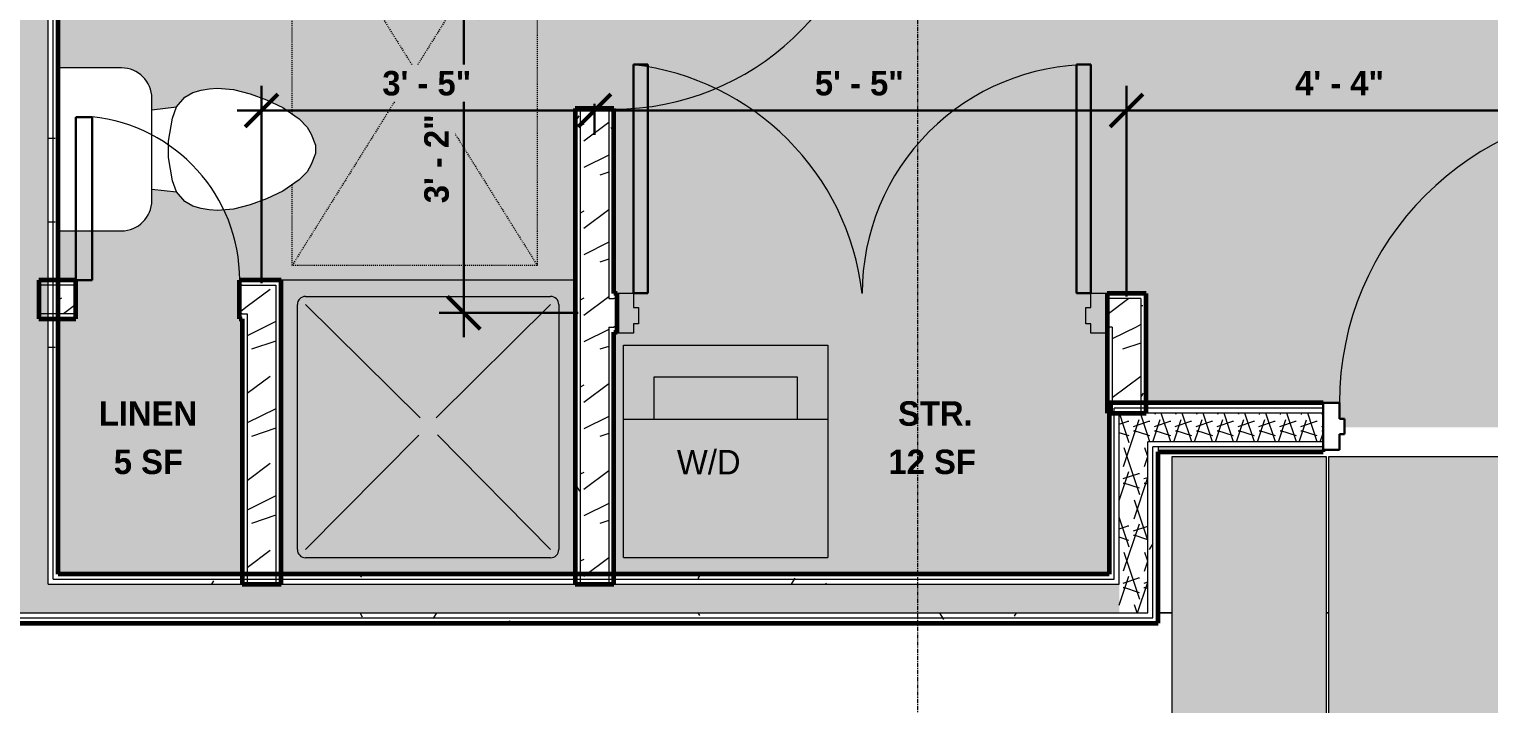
# Model space of a CAD drawing. Header units: inches. Extents: x -4105 to -1989, y 10980 to 12341.
# Drawn here: x -2936.1 to -2757.4, y 11706.7 to 11789.4 of the extents above; entities that cross this region are included whole.
import ezdxf

# ---------------------------------------------------------------- set-up
doc = ezdxf.new("R2010")
doc.units = ezdxf.units.IN
doc.header["$MEASUREMENT"] = 0
doc.linetypes.add('Dash', pattern=[0.25, 0.125, -0.125])
doc.linetypes.add('Grid Line 1_2_', pattern=[0.875, 0.5, -0.125, 0.125, -0.125])
for name, color, linetype, lineweight in [('0-1', 7, 'Continuous', 5), ('0-2', 7, 'Continuous', 9), ('A-ANNO-DIMS-1', 211, 'Continuous', 30), ('A-ANNO-DIMS-64', 211, 'Continuous', 9), ('A-AREA-IDEN', 2, 'Continuous', 9), ('A-AREA-PATT-4', 41, 'Continuous', 9), ('A-DOOR', 31, 'Continuous', 18), ('A-DOOR-1', 31, 'Continuous', 9), ('A-DOOR-2', 31, 'Continuous', 30), ('A-DOOR-FRAM', 31, 'Continuous', 30), ('A-FLOR', 192, 'Continuous', 18), ('A-FLOR-1', 250, 'Continuous', 18), ('A-FLOR-2', 192, 'Continuous', 5), ('A-GENM-HDLN', 13, 'Dash', 9), ('A-WALL', 113, 'Continuous', 18), ('A-WALL-2', 113, 'Continuous', 60), ('A-WALL-PATT-1', 111, 'Continuous', 9), ('G-ANNO-TEXT-1', 147, 'Continuous', 20), ('I-WALL', 2, 'Continuous', 18), ('I-WALL-2', 2, 'Continuous', 60), ('P-SANR-FIXT', 6, 'Continuous', 9), ('S-GRID-1', 1, 'Grid Line 1_2_', 9)]:
    doc.layers.add(name, color=color, linetype=linetype, lineweight=lineweight)
doc.styles.add('Century Gothic', font='ufonts.com_century-gothic.ttf', dxfattribs={"height": 3})
doc.styles.add('Century Gothic_B', font='GOTHICB.TTF', dxfattribs={"height": 3})
doc.dimstyles.new('OD_-_HS_-__1__Tol__', dxfattribs={"dimscale": 12, "dimtxt": 3.132505, "dimasz": 0.333333, "dimexe": 0.25, "dimexo": 0.166667, "dimgap": 0.083333, "dimtad": 1, "dimdec": 0, "dimzin": 3, "dimdsep": 46, "dimlunit": 4, "dimtxsty": 'Century Gothic_B', "dimblk1": 'OBLIQUE', "dimblk2": 'OBLIQUE', "dimsah": 1, "dimcen": 0.09, "dimdle": 0.25, "dimazin": 0, "dimtfac": 1, "dimtdec": 4, "dimtix": 1, "dimtmove": 0, "dimatfit": 3, "dimfxl": 1, "dimtvp": 1, "dimtfill": 1, "dimfrac": 2, "dimtolj": 1, "dimtzin": 0, "dimlwd": 30, "dimlwe": 30, "dimarcsym": 2})
pattern_1 = [(0, (0, 0), (20.48, 5.12), [0.845, -14.515, 0.845, -14.515, -81.92]), (0, (0, 0), (20.48, 5.12), [-30.72, 0.845, -29.875, 0.845, -14.515, -35.84]), (0, (0, 0), (20.48, 5.12), [-76.8, 0.845, -9.395, 0.845, -24.755]), (120, (7.68, 2.56), (-14.67405, 15.1762003), [0.845, -14.515, 0.845, -14.515, -81.92]), (120, (7.68, 2.56), (-14.67405, 15.1762003), [-30.72, 0.845, -29.875, 0.845, -14.515, -35.84]), (120, (7.68, 2.56), (-14.67405, 15.1762003), [-76.8, 0.845, -9.395, 0.845, -24.755]), (240, (10.24, 12.8), (-5.80595, -20.2962003), [0.845, -14.515, 0.845, -14.515, -81.92]), (240, (10.24, 12.8), (-5.80595, -20.2962003), [-30.72, 0.845, -29.875, 0.845, -14.515, -35.84]), (240, (10.24, 12.8), (-5.80595, -20.2962003), [-76.8, 0.845, -9.395, 0.845, -24.755])]
pattern_2 = [(216.87, (4.265, 10.662), (31.9871619, 21.32545714), [5.331, -47.981]), (206.565, (10.662, 7.464), (-10.662476, -10.6620098), [11.921, -11.921]), (198.435, (10.662, 2.132), (-21.32449365, -10.6625869), [6.744, -26.974])]
pattern_3 = [(161.57, (0.32, 0.32), (-2.560496185, -0.000537386), [0, -18.214, 2.022, 0]), (18.43, (-0.32, 0.32), (-2.560496185, 0.000537386), [0, -18.214, 2.022, 0]), (108.43, (0.32, 0.32), (1.27922091, -6.400876726), [6.07, -14.166]), (71.57, (-0.32, 0.32), (1.27922091, 6.400876726), [6.07, -14.166])]

# ---------------------------------------------------------------- blocks, each defined once
blk = doc.blocks.new('Single-Flush - 32_ x 84_-1372863-ENLARGED FLOOR PLAN - 2ND FLOOR PLAN - EAST')
at = {"layer": 'A-DOOR-1'}
blk.add_arc((16, -2.38), 32.07, 180, 266.4241, dxfattribs=at)
at = {"layer": 'A-DOOR-2'}
for p, q in [((14, -2.38), (14, -34.38)), ((16, -2.38), (14, -2.38)), ((16, -2.38), (16, -34.38)), ((16, -34.38), (14, -34.38))]:
    blk.add_line(p, q, dxfattribs=at)
blk = doc.blocks.new('Stacked Washer and Dryer - 26_x25_ - Private-1352637-ENLARGED FLOOR PLAN - 2ND FLOOR PLAN - EAST')
at = {"layer": 'P-SANR-FIXT'}
blk.add_hatch(color=256, dxfattribs=at).paths.add_polyline_path([(0, 12.5), (0, -12.5), (26, -12.5), (26, 12.5), (21.41, 12.5)], flags=0)
for p, q in [((0, 12.5), (26, 12.5)), ((0, 12.5), (0, -12.5)), ((16.91, 12.5), (16.91, -12.5)), ((26, 12.5), (26, -12.5)), ((16.91, 8.75), (22.09, 8.75)), ((22.09, 8.75), (22.09, -8.75)), ((22.09, -8.75), (16.91, -8.75)), ((26, -12.5), (0, -12.5))]:
    blk.add_line(p, q, dxfattribs=at)
blk = doc.blocks.new('Flush-Double-Door-Adj_swing-w_handle_2100 - 2_-4_ x 7_-0_-2083298-ENLARGED FLOOR PLAN - 2ND FLOOR PLAN - EAST')
at = {"layer": 'A-DOOR'}
h = blk.add_hatch(color=256, dxfattribs=at)
h.paths.add_polyline_path([(-30, 2.5), (-30, -2.38), (-28, -2.38), (-28, -0.63), (-27.37, -0.63), (-27.37, 1.37), (-28, 1.37), (-28, 2.5)], flags=0)
h.paths.add_polyline_path([(29.2, 2.5), (28, 2.5), (28, 1.37), (27.37, 1.37), (27.37, -0.63), (28, -0.63), (28, -2.38), (30, -2.38), (30, 2.5)], flags=0)
for points in [[(-28, -2.38), (-28, -30.38), (-26.25, -30.38), (-26.25, -2.38)], [(26.25, -2.38), (26.25, -30.38), (28, -30.38), (28, -2.38)]]:
    blk.add_hatch(color=256, dxfattribs=at).paths.add_polyline_path(points, flags=0)
at = {"layer": 'A-DOOR-1'}
for p, q in [((-30, 2.5), (-28, 2.5)), ((-30, -2.38), (-30, 2.5)), ((-28, 2.5), (-28, 1.37)), ((28, 2.5), (30, 2.5)), ((28, 1.37), (28, 2.5)), ((30, 2.5), (30, -2.38)), ((-28, 1.37), (-27.37, 1.37)), ((-27.37, 1.37), (-27.37, -0.63)), ((27.37, -0.63), (27.37, 1.37)), ((27.37, 1.37), (28, 1.37)), ((-28, -0.63), (-28, -2.38)), ((-27.37, -0.63), (-28, -0.63)), ((28, -0.63), (27.37, -0.63)), ((28, -2.38), (28, -0.63)), ((-28, -2.38), (-30, -2.38)), ((-26.25, -2.38), (-28, -2.38)), ((-28, -2.38), (-28, -30.38)), ((-26.25, -30.38), (-26.25, -2.38)), ((26.25, -2.38), (28, -2.38)), ((26.25, -30.38), (26.25, -2.38)), ((30, -2.38), (28, -2.38)), ((28, -2.38), (28, -30.38)), ((-28, -30.38), (-26.25, -30.38)), ((28, -30.38), (26.25, -30.38))]:
    blk.add_line(p, q, dxfattribs=at)
for centre, radius, start, end in [((-28, -2.38), 28, 270, 0), ((31.72, 1.35), 31.94, 186.6904, 263.3096)]:
    blk.add_arc(centre, radius, start, end, dxfattribs=at)
at = {"layer": 'A-DOOR-2'}
for p, q in [((-28, -2.38), (-26.25, -2.38)), ((-28, -30.38), (-28, -2.38)), ((-26.25, -2.38), (-26.25, -30.38)), ((26.25, -30.38), (26.25, -2.38)), ((26.25, -2.38), (28, -2.38)), ((28, -2.38), (28, -30.38)), ((-26.25, -30.38), (-28, -30.38)), ((28, -30.38), (26.25, -30.38))]:
    blk.add_line(p, q, dxfattribs=at)
blk = doc.blocks.new('Toilet-Domestic-3D - Toilet-Domestic-3D-V22-ENLARGED FLOOR PLAN - 2ND FLOOR PLAN - EAST')
at = {"layer": 'P-SANR-FIXT'}
for p, q in [((-3.74, 10), (-2.74, 11)), ((-2.74, 11), (-1.87, 11.5)), ((-1.87, 11.5), (-0.5, 12)), ((-0.5, 12), (0.5, 12)), ((0.5, 12), (1.87, 11.5)), ((1.87, 11.5), (2.74, 11)), ((2.74, 11), (3.74, 10)), ((-5.13, 8), (-3.74, 10)), ((3.74, 10), (5.13, 8)), ((-6.06, 6), (-5.13, 8)), ((5.13, 8), (6.06, 6)), ((-6.79, 4), (-6.06, 6)), ((6.06, 6), (6.79, 4)), ((-7.33, 1.99), (-6.79, 4)), ((6.79, 4), (7.33, 1.99)), ((-7.5, 0), (-7.33, 1.99)), ((7.33, 1.99), (7.5, 0)), ((-7.41, -1), (-7.5, 0)), ((-7.24, -2), (-7.41, -1)), ((7.41, -1), (7.24, -2)), ((7.5, 0), (7.41, -1)), ((-6.97, -3), (-7.24, -2)), ((-6.4, -4), (-6.97, -3)), ((6.97, -3), (6.4, -4)), ((7.24, -2), (6.97, -3)), ((-5.21, -5), (-6.4, -4)), ((-3.84, -5.5), (-5.21, -5)), ((-4.86, -8.02), (-5.21, -5)), ((5.21, -5), (3.84, -5.5)), ((4.86, -8.02), (5.21, -5)), ((6.4, -4), (5.21, -5)), ((-1, -6), (-3.84, -5.5)), ((1, -6), (-1, -6)), ((3.84, -5.5), (1, -6)), ((6.25, -8.02), (-6.25, -8.02)), ((-9.98, -11.75), (-9.98, -19.48)), ((9.98, -19.48), (9.98, -11.75))]:
    blk.add_line(p, q, dxfattribs=at)
for centre, start, end in [((-6.25, -11.75), 90, 180), ((6.25, -11.75), 0, 90)]:
    blk.add_arc(centre, 3.73, start, end, dxfattribs=at)
blk = doc.blocks.new('Shower Base-3D - 36_ x 36_-1586087-ENLARGED FLOOR PLAN - 2ND FLOOR PLAN - EAST')
at = {"layer": 'P-SANR-FIXT'}
for p, q in [((-18, 18), (-18, -18)), ((-16, -15), (-16, 15)), ((-15, 16), (15, 16)), ((-1.12, 1), (-15, 15)), ((0.97, 1.14), (15, 15)), ((16, 15), (16, -15)), ((-1.13, -0.98), (-15, -15)), ((1.01, -1.11), (15, -15)), ((15, -16), (-15, -16))]:
    blk.add_line(p, q, dxfattribs=at)
for centre, start, end in [((-15, 15), 90, 180), ((15, 15), 360, 90), ((-15, -15), 180, 270), ((15, -15), 270, 0)]:
    blk.add_arc(centre, 1, start, end, dxfattribs=at)
blk = doc.blocks.new('Single-Flush - CLOSET-1720256-ENLARGED FLOOR PLAN - 2ND FLOOR PLAN - EAST')
at = {"layer": 'A-DOOR-1'}
blk.add_arc((10, -2.38), 20.07, 180, 264.2799, dxfattribs=at)
at = {"layer": 'A-DOOR-2'}
for p, q in [((8, -2.38), (8, -22.34)), ((10, -2.38), (8, -2.38)), ((10, -2.38), (10, -22.34)), ((10, -22.34), (8, -22.34))]:
    blk.add_line(p, q, dxfattribs=at)
blk = doc.blocks.new('ADA Clearances - 30_x48_-1721104-ENLARGED FLOOR PLAN - 2ND FLOOR PLAN - EAST')
at = {"layer": 'A-GENM-HDLN'}
for p, q in [((15, 24), (-15, -24)), ((-15, 24), (15, -24)), ((-15, -5.48), (-15, 24)), ((-15, 24), (15, 24)), ((15, 24), (15, -24)), ((-15, -24), (-15, -14.12)), ((15, -24), (-15, -24))]:
    blk.add_line(p, q, dxfattribs=at)
blk = doc.blocks.new('DIMBLOCK61-ENLARGED FLOOR PLAN - 2ND FLOOR PLAN - EAST')
at = {"layer": 'A-ANNO-DIMS-64', "lineweight": 50, "transparency": 16777216}
for p, q in [((-2882.89, 11792.64), (-2884.89, 11794.64)), ((-2882.89, 11792.64), (-2880.89, 11790.64)), ((-2882.89, 11754.64), (-2884.89, 11756.64)), ((-2882.89, 11754.64), (-2880.89, 11752.64))]:
    blk.add_line(p, q, dxfattribs=at)
at = {"layer": 'A-ANNO-DIMS-64', "lineweight": 30, "transparency": 16777216}
for p, q in [((-2906.52, 11792.64), (-2879.89, 11792.64)), ((-2882.89, 11792.64), (-2906.52, 11792.64)), ((-2882.89, 11751.64), (-2882.89, 11792.64)), ((-2868.89, 11754.64), (-2885.89, 11754.64)), ((-2882.89, 11754.64), (-2868.89, 11754.64))]:
    blk.add_line(p, q, dxfattribs=at)
at = {"layer": 'A-ANNO-DIMS-64', "color": 0, "lineweight": 30, "transparency": 16777216, "insert": (-2887.73, 11768.05), "char_height": 3, "width": 13.425, "attachment_point": 1, "rotation": 90, "line_spacing_factor": 0.984502, "style": 'Century Gothic_B', "bg_fill": 3, "box_fill_scale": 1.25, "bg_fill_color": 256, "bg_fill_true_color": 13158600, "bg_fill_transparency": 0}
blk.add_mtext('3\' - 2"', dxfattribs=at)
blk = doc.blocks.new('_Oblique')
at = {"color": 0, "linetype": 'ByBlock', "lineweight": -2}
blk.add_line((-0.5, -0.5), (0.5, 0.5), dxfattribs=at)
blk = doc.blocks.new('DIMBLOCK97-ENLARGED FLOOR PLAN - 2ND FLOOR PLAN - EAST')
at = {"layer": 'A-ANNO-DIMS-64', "lineweight": 30, "transparency": 16777216}
for p, q in [((-2907.64, 11758.26), (-2907.64, 11782.41)), ((-2866.89, 11780.23), (-2866.89, 11776.41)), ((-2866.89, 11779.41), (-2866.89, 11780.23)), ((-2910.64, 11779.41), (-2866.89, 11779.41)), ((-2907.64, 11779.41), (-2907.64, 11758.26))]:
    blk.add_line(p, q, dxfattribs=at)
at = {"layer": 'A-ANNO-DIMS-64', "lineweight": 50, "transparency": 16777216}
for p, q in [((-2907.64, 11779.41), (-2905.64, 11781.41)), ((-2866.89, 11779.41), (-2864.89, 11781.41)), ((-2907.64, 11779.41), (-2909.64, 11777.41)), ((-2866.89, 11779.41), (-2868.89, 11777.41))]:
    blk.add_line(p, q, dxfattribs=at)
at = {"layer": 'A-ANNO-DIMS-64', "color": 0, "lineweight": 30, "transparency": 16777216, "insert": (-2892.86, 11784.25), "char_height": 3, "width": 13.425, "attachment_point": 1, "line_spacing_factor": 0.984502, "style": 'Century Gothic_B', "bg_fill": 3, "box_fill_scale": 1.25, "bg_fill_color": 256, "bg_fill_true_color": 13158600, "bg_fill_transparency": 0}
blk.add_mtext('3\' - 5"', dxfattribs=at)
blk = doc.blocks.new('DIMBLOCK98-ENLARGED FLOOR PLAN - 2ND FLOOR PLAN - EAST')
at = {"layer": 'A-ANNO-DIMS-64', "lineweight": 30, "transparency": 16777216}
for p, q in [((-2801.75, 11756.64), (-2801.75, 11782.41)), ((-2866.89, 11780.23), (-2866.89, 11776.41)), ((-2866.89, 11779.41), (-2866.89, 11780.23)), ((-2866.89, 11779.41), (-2801.75, 11779.41)), ((-2801.75, 11779.41), (-2801.75, 11756.64))]:
    blk.add_line(p, q, dxfattribs=at)
at = {"layer": 'A-ANNO-DIMS-64', "lineweight": 50, "transparency": 16777216}
for p, q in [((-2866.89, 11779.41), (-2864.89, 11781.41)), ((-2801.75, 11779.41), (-2799.75, 11781.41)), ((-2866.89, 11779.41), (-2868.89, 11777.41)), ((-2801.75, 11779.41), (-2803.75, 11777.41))]:
    blk.add_line(p, q, dxfattribs=at)
at = {"layer": 'A-ANNO-DIMS-64', "color": 0, "lineweight": 30, "transparency": 16777216, "insert": (-2839.91, 11784.25), "char_height": 3, "width": 13.425, "attachment_point": 1, "line_spacing_factor": 0.984502, "style": 'Century Gothic_B', "bg_fill": 3, "box_fill_scale": 1.25, "bg_fill_color": 256, "bg_fill_true_color": 13158600, "bg_fill_transparency": 0}
blk.add_mtext('5\' - 5"', dxfattribs=at)
blk = doc.blocks.new('DIMBLOCK99-ENLARGED FLOOR PLAN - 2ND FLOOR PLAN - EAST')
at = {"layer": 'A-ANNO-DIMS-64', "lineweight": 30, "transparency": 16777216}
for p, q in [((-2749.3, 11814.26), (-2749.3, 11776.41)), ((-2749.3, 11779.41), (-2749.3, 11814.26)), ((-2801.75, 11756.64), (-2801.75, 11782.41)), ((-2801.75, 11779.41), (-2749.3, 11779.41)), ((-2801.75, 11779.41), (-2801.75, 11756.64))]:
    blk.add_line(p, q, dxfattribs=at)
at = {"layer": 'A-ANNO-DIMS-64', "lineweight": 50, "transparency": 16777216}
for p, q in [((-2801.75, 11779.41), (-2799.75, 11781.41)), ((-2749.3, 11779.41), (-2747.3, 11781.41)), ((-2801.75, 11779.41), (-2803.75, 11777.41)), ((-2749.3, 11779.41), (-2751.3, 11777.41))]:
    blk.add_line(p, q, dxfattribs=at)
at = {"layer": 'A-ANNO-DIMS-64', "color": 0, "lineweight": 30, "transparency": 16777216, "insert": (-2781.12, 11784.25), "char_height": 3, "width": 13.425, "attachment_point": 1, "line_spacing_factor": 0.984502, "style": 'Century Gothic_B', "bg_fill": 3, "box_fill_scale": 1.25, "bg_fill_color": 256, "bg_fill_true_color": 13158600, "bg_fill_transparency": 0}
blk.add_mtext('4\' - 4"', dxfattribs=at)
blk = doc.blocks.new('CTR - 1st Phase - Shell_rvt-1-ENLARGED FLOOR PLAN - 2ND FLOOR PLAN - EAST')
at = {"layer": 'A-FLOR-1'}
for p, q in [((-2797.9, 11717.89), (-2796.23, 11717.89)), ((-2796.23, 11717.89), (-2797.9, 11717.89)), ((-2777.28, 11717.89), (-2777.03, 11717.89)), ((-2777.03, 11717.89), (-2777.28, 11717.89))]:
    blk.add_line(p, q, dxfattribs=at)
at = {"layer": 'S-GRID-1'}
blk.add_line((-2827.32, 10979.75), (-2827.32, 12308.75), dxfattribs=at)
blk = doc.blocks.new('HOLLOW METAL - UNIT DOOR-2058696-ENLARGED FLOOR PLAN - 2ND FLOOR PLAN - EAST')
at = {"layer": 'A-DOOR-1'}
blk.add_arc((18, 3.25), 36, 90, 180, dxfattribs=at)
at = {"layer": 'A-DOOR-2'}
for p, q in [((18, 39.25), (16.25, 39.25)), ((16.25, 39.25), (16.25, 3.25)), ((18, 3.25), (18, 39.25)), ((16.25, 3.25), (18, 3.25))]:
    blk.add_line(p, q, dxfattribs=at)
at = {"layer": 'A-DOOR-FRAM'}
for p, q in [((-18, 3.25), (-20, 3.25)), ((-20, 3.25), (-20, -2.5)), ((-18, 1.3125), (-18, 3.25)), ((18, 3.25), (18, 1.3125)), ((20, 3.25), (18, 3.25)), ((20, -2.5), (20, 3.25)), ((-17.375, 1.3125), (-18, 1.3125)), ((-17.375, -0.5625), (-17.375, 1.3125)), ((18, 1.3125), (17.375, 1.3125)), ((17.375, 1.3125), (17.375, -0.5625)), ((-18, -2.5), (-18, -0.5625)), ((-18, -0.5625), (-17.375, -0.5625)), ((17.375, -0.5625), (18, -0.5625)), ((18, -0.5625), (18, -2.5)), ((-20, -2.5), (-18, -2.5)), ((18, -2.5), (20, -2.5))]:
    blk.add_line(p, q, dxfattribs=at)
blk = doc.blocks.new('CTR - 1st Phase - Unit Layouts_rvt-1-ENLARGED FLOOR PLAN - 2ND FLOOR PLAN - EAST')
at = {"layer": 'A-WALL-PATT-1'}
h = blk.add_hatch(dxfattribs=at)
h.set_pattern_fill('FP_1', color=256, style=0, pattern_type=2)
h.set_pattern_definition(pattern_1)
h.paths.add_polyline_path([(-2868.65, 11722.64), (-2868.64, 11722.64), (-2868.64, 11779.64), (-2869.26, 11779.64), (-2869.26, 11722.64)], flags=0)
h.paths.add_polyline_path([(-2869.26, 11811.64), (-2868.64, 11811.64), (-2868.64, 11851.66), (-2869.26, 11851.66), (-2869.26, 11822.91)], flags=0)
h.paths.add_polyline_path([(-2869.26, 11855.16), (-2868.64, 11855.16), (-2868.64, 11884.54), (-2869.26, 11884.54), (-2869.26, 11855.79)], flags=0)
h = blk.add_hatch(dxfattribs=at)
h.set_pattern_fill('FP_2', color=256, style=0, pattern_type=2)
h.set_pattern_definition(pattern_2)
h.paths.add_polyline_path([(-2868.64, 11721.39), (-2865.14, 11721.39), (-2865.14, 11779.64), (-2868.64, 11779.64), (-2868.64, 11727.4)], flags=0)
h.paths.add_polyline_path([(-2868.64, 11811.64), (-2865.14, 11811.64), (-2865.14, 11883.91), (-2868.64, 11883.91), (-2868.64, 11831.77)], flags=0)
h = blk.add_hatch(dxfattribs=at)
h.set_pattern_fill('FP_1', color=256, style=0, pattern_type=2)
h.set_pattern_definition(pattern_1)
h.paths.add_polyline_path([(-2865.14, 11722.64), (-2864.51, 11722.64), (-2864.51, 11752.89), (-2865.14, 11752.89), (-2865.14, 11727.2)], flags=0)
h.paths.add_polyline_path([(-2864.51, 11756.39), (-2864.51, 11779.64), (-2865.14, 11779.64), (-2865.14, 11756.39)], flags=0)
h.paths.add_polyline_path([(-2864.51, 11811.64), (-2864.51, 11822.91), (-2865.14, 11822.91), (-2865.14, 11811.64)], flags=0)
h.paths.add_polyline_path([(-2864.51, 11826.41), (-2864.51, 11851.66), (-2865.14, 11851.66), (-2865.14, 11826.41)], flags=0)
h.paths.add_polyline_path([(-2865.14, 11855.16), (-2864.51, 11855.16), (-2864.51, 11880.41), (-2865.14, 11880.41), (-2865.14, 11855.79)], flags=0)
h = blk.add_hatch(dxfattribs=at)
h.set_pattern_fill('FP_2', color=256, style=0, pattern_type=2)
h.set_pattern_definition(pattern_2)
h.paths.add_polyline_path([(-2910.39, 11754.51), (-2909.39, 11754.51), (-2909.39, 11758.01), (-2910.39, 11758.01), (-2910.39, 11756.77)], flags=0)
h.paths.add_polyline_path([(-2932.52, 11754.51), (-2930.39, 11754.51), (-2930.39, 11758.01), (-2932.52, 11758.01), (-2932.52, 11756.36)], flags=0)
h = blk.add_hatch(dxfattribs=at)
h.set_pattern_fill('FP_2', color=256, style=0, pattern_type=2)
h.set_pattern_definition(pattern_2)
h.paths.add_polyline_path([(-2905.89, 11721.39), (-2905.89, 11758.01), (-2909.39, 11758.01), (-2909.39, 11721.39), (-2908.85, 11721.39)], flags=0)
h = blk.add_hatch(dxfattribs=at)
h.set_pattern_fill('FP_2', color=256, style=0, pattern_type=2)
h.set_pattern_definition(pattern_2)
h.paths.add_polyline_path([(-2864.51, 11752.89), (-2864.12, 11752.89), (-2864.12, 11756.39), (-2865.14, 11756.39), (-2865.14, 11752.89)], flags=0)
h.paths.add_polyline_path([(-2803.5, 11752.89), (-2800, 11752.89), (-2800, 11756.39), (-2804.12, 11756.39), (-2804.12, 11752.89)], flags=0)
h = blk.add_hatch(dxfattribs=at)
h.set_pattern_fill('FP_1', color=256, style=0, pattern_type=2)
h.set_pattern_definition(pattern_1)
h.paths.add_polyline_path([(-2799.37, 11742.34), (-2799.37, 11756.39), (-2800, 11756.39), (-2800, 11742.34)], flags=0)
h = blk.add_hatch(dxfattribs=at)
h.set_pattern_fill('FP_1', color=256, style=0, pattern_type=2)
h.set_pattern_definition(pattern_1)
h.paths.add_polyline_path([(-2909.41, 11722.64), (-2909.39, 11722.64), (-2909.39, 11754.51), (-2910.01, 11754.51), (-2910.01, 11722.64)], flags=0)
h = blk.add_hatch(dxfattribs=at)
h.set_pattern_fill('FP_2', color=256, style=0, pattern_type=2)
h.set_pattern_definition(pattern_2)
h.paths.add_polyline_path([(-2802.65, 11742.34), (-2800, 11742.34), (-2800, 11752.89), (-2803.5, 11752.89), (-2803.5, 11742.34)], flags=0)
at = {"layer": 'A-WALL'}
for p, q in [((-2868.64, 11779.64), (-2868.64, 11721.39)), ((-2865.14, 11779.64), (-2865.14, 11756.39)), ((-2930.39, 11758.01), (-2934.9, 11758.01)), ((-2910.01, 11758.01), (-2910.39, 11758.01)), ((-2910.01, 11758.01), (-2909.39, 11758.01)), ((-2909.39, 11758.01), (-2905.89, 11758.01)), ((-2905.89, 11758.01), (-2905.89, 11721.39)), ((-2865.14, 11756.39), (-2864.51, 11756.39)), ((-2864.12, 11756.39), (-2864.51, 11756.39)), ((-2800, 11756.39), (-2804.12, 11756.39)), ((-2800, 11756.39), (-2800, 11752.89)), ((-2930.39, 11754.51), (-2934.9, 11754.51)), ((-2910.01, 11754.51), (-2910.39, 11754.51)), ((-2910.01, 11754.51), (-2909.39, 11754.51)), ((-2909.39, 11754.51), (-2909.39, 11721.39)), ((-2865.14, 11752.89), (-2865.14, 11721.39)), ((-2865.14, 11752.89), (-2864.51, 11752.89)), ((-2864.12, 11752.89), (-2864.51, 11752.89)), ((-2803.5, 11752.89), (-2804.12, 11752.89)), ((-2803.5, 11752.89), (-2803.5, 11752.26)), ((-2803.5, 11752.26), (-2803.5, 11742.34)), ((-2800, 11752.89), (-2800, 11752.26)), ((-2800, 11752.26), (-2800, 11742.34))]:
    blk.add_line(p, q, dxfattribs=at)
at = {"layer": 'A-WALL-2'}
for p, q in [((-2864.51, 11779.64), (-2869.26, 11779.64)), ((-2869.26, 11779.64), (-2869.26, 11721.39)), ((-2864.51, 11757.01), (-2864.51, 11779.64)), ((-2930.39, 11758.64), (-2934.9, 11758.64)), ((-2934.9, 11758.64), (-2934.9, 11753.89)), ((-2930.39, 11753.89), (-2930.39, 11758.64)), ((-2910.01, 11758.64), (-2910.39, 11758.64)), ((-2910.39, 11758.64), (-2910.39, 11753.89)), ((-2905.89, 11758.64), (-2910.01, 11758.64)), ((-2905.26, 11758.64), (-2905.89, 11758.64)), ((-2905.26, 11721.39), (-2905.26, 11758.64)), ((-2864.12, 11757.01), (-2864.51, 11757.01)), ((-2864.12, 11752.26), (-2864.12, 11757.01)), ((-2799.37, 11757.01), (-2804.12, 11757.01)), ((-2804.12, 11757.01), (-2804.12, 11752.26)), ((-2799.37, 11756.39), (-2799.37, 11757.01)), ((-2799.37, 11752.26), (-2799.37, 11756.39)), ((-2934.9, 11753.89), (-2930.39, 11753.89)), ((-2910.39, 11753.89), (-2910.01, 11753.89)), ((-2910.01, 11753.89), (-2910.01, 11721.39)), ((-2864.51, 11721.39), (-2864.51, 11752.26)), ((-2864.51, 11752.26), (-2864.12, 11752.26)), ((-2804.12, 11752.26), (-2804.12, 11742.34)), ((-2799.37, 11742.34), (-2799.37, 11752.26)), ((-2804.12, 11742.34), (-2799.37, 11742.34)), ((-2910.01, 11721.39), (-2905.26, 11721.39)), ((-2869.26, 11721.39), (-2864.51, 11721.39))]:
    blk.add_line(p, q, dxfattribs=at)
at = {"layer": '0-2'}
for name, p, rotation in [('Single-Flush - 32_ x 84_-1372863-ENLARGED FLOOR PLAN - 2ND FLOOR PLAN - EAST', (-2866.89, 11795.64), 89.99999999991644), ('Toilet-Domestic-3D - Toilet-Domestic-3D-V22-ENLARGED FLOOR PLAN - 2ND FLOOR PLAN - EAST', (-2913.05, 11774.64), 269.9999999999441), ('Flush-Double-Door-Adj_swing-w_handle_2100 - 2_-4_ x 7_-0_-2083298-ENLARGED FLOOR PLAN - 2ND FLOOR PLAN - EAST', (-2834.12, 11754.64), 180), ('Single-Flush - CLOSET-1720256-ENLARGED FLOOR PLAN - 2ND FLOOR PLAN - EAST', (-2920.39, 11756.26), 180), ('Shower Base-3D - 36_ x 36_-1586087-ENLARGED FLOOR PLAN - 2ND FLOOR PLAN - EAST', (-2887.26, 11740.64), 269.9999999999455), ('Stacked Washer and Dryer - 26_x25_ - Private-1352637-ENLARGED FLOOR PLAN - 2ND FLOOR PLAN - EAST', (-2850.82, 11724.68), 90.0000000000149)]:
    blk.add_blockref(name, p, dxfattribs=dict(at, rotation=rotation))
blk.add_blockref('ADA Clearances - 30_x48_-1721104-ENLARGED FLOOR PLAN - 2ND FLOOR PLAN - EAST', (-2888.89, 11784.44), dxfattribs=at)
at = {"layer": 'A-AREA-IDEN', "char_height": 3, "attachment_point": 1, "style": 'Century Gothic_B'}
for s, insert, width in [('LINEN', (-2927.56, 11743.8), 13.332), ('STR.', (-2829.73, 11743.8), 8.686), ('5 SF', (-2925.73, 11737.88), 8.888), ('12 SF', (-2830.9, 11737.88), 11.514)]:
    blk.add_mtext(s, dxfattribs=dict(at, insert=insert, width=width))
at = {"layer": 'G-ANNO-TEXT-1', "insert": (-2856.8, 11737.84), "char_height": 3, "width": 10.302, "attachment_point": 1, "style": 'Century Gothic'}
blk.add_mtext('W/D', dxfattribs=at)
at = {"layer": 'A-ANNO-DIMS-1'}
dim = blk.add_linear_dim(base=(-2882.89, 11792.64), p1=(-2866.89, 11754.64), p2=(-2908.52, 11792.64), angle=90, dimstyle='OD_-_HS_-__1__Tol__', override={"dimpost": '<>', "dimfxl": 56.369738}, dxfattribs=at)
dim.commit()
dim.dimension.update_dxf_attribs({"geometry": 'DIMBLOCK61-ENLARGED FLOOR PLAN - 2ND FLOOR PLAN - EAST', "text_midpoint": (-2885.46, 11773.64)})
dim = blk.add_linear_dim(base=(-2866.89, 11779.41), p1=(-2907.64, 11756.26), p2=(-2866.89, 11782.23), dimstyle='OD_-_HS_-__1__Tol__', override={"dimpost": '<>', "dimfxl": 48.322137}, dxfattribs=at)
dim.commit()
dim.dimension.update_dxf_attribs({"geometry": 'DIMBLOCK97-ENLARGED FLOOR PLAN - 2ND FLOOR PLAN - EAST', "text_midpoint": (-2887.26, 11781.98)})
dim = blk.add_linear_dim(base=(-2801.75, 11779.41), p1=(-2866.89, 11782.23), p2=(-2801.75, 11754.64), dimstyle='OD_-_HS_-__1__Tol__', override={"dimpost": '<>', "dimfxl": 70.743302}, dxfattribs=at)
dim.commit()
dim.dimension.update_dxf_attribs({"geometry": 'DIMBLOCK98-ENLARGED FLOOR PLAN - 2ND FLOOR PLAN - EAST', "text_midpoint": (-2834.32, 11781.94)})
dim = blk.add_linear_dim(base=(-2749.3, 11779.41), p1=(-2801.75, 11754.64), p2=(-2749.3, 11816.26), dimstyle='OD_-_HS_-__1__Tol__', override={"dimpost": '<>', "dimfxl": 80.923687}, dxfattribs=at)
dim.commit()
dim.dimension.update_dxf_attribs({"geometry": 'DIMBLOCK99-ENLARGED FLOOR PLAN - 2ND FLOOR PLAN - EAST', "text_midpoint": (-2775.52, 11781.94)})

msp = doc.modelspace()

# ---------------------------------------------------------------- block references
at = {"layer": '0-1'}
msp.add_blockref('CTR - 1st Phase - Unit Layouts_rvt-1-ENLARGED FLOOR PLAN - 2ND FLOOR PLAN - EAST', (0, 0), dxfattribs=at)

# ---------------------------------------------------------------- next in the draw order: hatches: boundary and pattern name
at = {"layer": 'A-AREA-PATT-4'}
h = msp.add_hatch(color=256, dxfattribs=at)
h.paths.add_polyline_path([(-2725.64, 11722.64), (-2694.95, 11722.64), (-2694.95, 11724.64), (-2730.7, 11724.64), (-2730.7, 11722.64)], flags=0)
h.paths.add_polyline_path([(-2806.12, 11757.01), (-2807.87, 11757.01), (-2807.87, 11785.01), (-2806.12, 11785.01)], flags=0)
h.paths.add_polyline_path([(-2739.7, 11743.59), (-2741.45, 11743.59), (-2741.45, 11779.59), (-2739.7, 11779.59), (-2739.7, 11747.39)], flags=0)
h.paths.add_polyline_path([(-2869.26, 11722.64), (-2869.26, 11779.64), (-2864.51, 11779.64), (-2864.51, 11757.01), (-2862.12, 11757.01), (-2862.12, 11755.26), (-2861.5, 11755.26), (-2861.5, 11753.26), (-2862.12, 11753.26), (-2862.12, 11752.14), (-2864.12, 11752.14), (-2864.12, 11752.26), (-2864.51, 11752.26), (-2864.51, 11722.64), (-2803.9, 11722.64), (-2803.9, 11742.34), (-2804.12, 11742.34), (-2804.12, 11752.14), (-2806.12, 11752.14), (-2806.12, 11753.26), (-2806.75, 11753.26), (-2806.75, 11755.26), (-2806.12, 11755.26), (-2806.12, 11757.01), (-2799.37, 11757.01), (-2799.37, 11743.59), (-2775.7, 11743.59), (-2775.7, 11741.65), (-2775.07, 11741.65), (-2775.07, 11740.59), (-2740.32, 11740.59), (-2740.32, 11741.65), (-2739.7, 11741.65), (-2739.7, 11743.59), (-2730.7, 11743.59), (-2730.7, 11754.64), (-2694.95, 11754.64), (-2694.95, 11746.64), (-2664.7, 11746.64), (-2664.7, 11761.17), (-2665.07, 11761.17), (-2665.07, 11785.17), (-2664.7, 11785.17), (-2664.7, 11816.26), (-2722.7, 11816.26), (-2722.72, 11814.78), (-2722.76, 11814.7), (-2722.9, 11814.64), (-2723.79, 11814.62), (-2723.79, 11814.39), (-2726.41, 11814.39), (-2726.41, 11814.14), (-2727.01, 11814.14), (-2727.01, 11814.39), (-2727.6, 11814.39), (-2727.6, 11814.14), (-2728.19, 11814.14), (-2728.19, 11814.39), (-2728.78, 11814.39), (-2728.78, 11814.14), (-2729.37, 11814.14), (-2729.37, 11814.39), (-2729.96, 11814.39), (-2729.96, 11814.14), (-2730.55, 11814.14), (-2730.55, 11814.39), (-2739.91, 11814.39), (-2739.91, 11814.14), (-2741.87, 11814.14), (-2741.87, 11814.39), (-2745.61, 11814.39), (-2745.61, 11814.64), (-2746.55, 11814.65), (-2746.64, 11814.7), (-2746.7, 11814.84), (-2746.7, 11816.26), (-2749.3, 11816.26), (-2749.3, 11852.26), (-2741.75, 11852.26), (-2741.75, 11859.34), (-2725.25, 11859.34), (-2725.25, 11852.26), (-2712.63, 11852.26), (-2712.63, 11859.34), (-2696.13, 11859.34), (-2696.13, 11852.26), (-2682.51, 11852.26), (-2682.51, 11859.34), (-2666.01, 11859.34), (-2666.01, 11852.26), (-2640.7, 11852.26), (-2640.7, 11965.7), (-2656.82, 11965.7), (-2656.82, 11966.36), (-2656.85, 11966.39), (-2656.85, 11966.85), (-2656.82, 11966.85), (-2656.82, 11982.05), (-2656.86, 11982.05), (-2656.86, 11983.04), (-2656.82, 11983.04), (-2656.82, 11983.7), (-2652.82, 11983.7), (-2652.82, 12019.7), (-2656.82, 12019.7), (-2656.82, 12020.37), (-2656.86, 12020.37), (-2656.85, 12021.36), (-2656.82, 12021.36), (-2656.82, 12036.55), (-2656.85, 12036.55), (-2656.85, 12037.04), (-2656.82, 12037.04), (-2656.82, 12037.7), (-2640.7, 12037.7), (-2640.7, 12076.46), (-2641.6, 12077.19), (-2646.55, 12077.19), (-2646.55, 12109.71), (-2801.12, 12109.71), (-2801.12, 11923.54), (-2805.87, 11923.54), (-2805.87, 12077.44), (-2806.44, 12077.44), (-2806.44, 12082.19), (-2805.87, 12082.19), (-2805.87, 12109.71), (-2827.74, 12109.71), (-2827.74, 12082.19), (-2826.44, 12082.19), (-2826.44, 12077.44), (-2833.87, 12077.44), (-2833.87, 12082.19), (-2832.49, 12082.19), (-2832.49, 12109.71), (-2865.89, 12109.71), (-2865.89, 12082.19), (-2863.87, 12082.19), (-2863.87, 12077.44), (-2870.64, 12077.44), (-2870.64, 12109.71), (-2932.52, 12109.71), (-2932.52, 11855.79), (-2904.77, 11855.79), (-2904.77, 11851.04), (-2908.52, 11851.04), (-2908.52, 11792.64), (-2932.52, 11792.64), (-2932.52, 11784.62), (-2924.8, 11784.62), (-2923.83, 11784.49), (-2922.93, 11784.12), (-2922.16, 11783.52), (-2921.57, 11782.75), (-2921.2, 11781.85), (-2921.07, 11780.81), (-2921.07, 11779.5), (-2918.05, 11779.85), (-2917.05, 11781.04), (-2916.05, 11781.61), (-2915.05, 11781.88), (-2914.04, 11782.05), (-2913.05, 11782.14), (-2911.06, 11781.97), (-2908.85, 11781.35), (-2907.05, 11780.7), (-2905.05, 11779.77), (-2903.05, 11778.38), (-2902.05, 11777.38), (-2901.55, 11776.51), (-2901.05, 11775.14), (-2901.05, 11774.14), (-2901.55, 11772.77), (-2902.05, 11771.9), (-2903.05, 11770.9), (-2905.05, 11769.51), (-2907.05, 11768.58), (-2909.05, 11767.85), (-2911.06, 11767.31), (-2913.05, 11767.14), (-2914.04, 11767.23), (-2915.05, 11767.4), (-2916.05, 11767.67), (-2917.05, 11768.24), (-2918.05, 11769.43), (-2921.07, 11769.78), (-2921.07, 11768.39), (-2921.2, 11767.42), (-2921.57, 11766.53), (-2922.16, 11765.75), (-2922.93, 11765.16), (-2923.83, 11764.79), (-2924.8, 11764.66), (-2932.52, 11764.66), (-2932.52, 11758.64), (-2930.39, 11758.64), (-2930.39, 11753.89), (-2932.52, 11753.89), (-2932.52, 11722.64), (-2910.01, 11722.64), (-2910.01, 11753.89), (-2910.39, 11753.89), (-2910.39, 11758.64), (-2905.26, 11758.64), (-2905.26, 11722.64), (-2878.31, 11722.64)], flags=0)
h.paths.add_polyline_path([(-2847.78, 11724.68), (-2863.32, 11724.68), (-2863.32, 11750.68), (-2838.32, 11750.68), (-2838.32, 11724.68)], flags=0)
h.paths.add_polyline_path([(-2862.12, 11757.01), (-2862.12, 11785.01), (-2860.37, 11785.01), (-2860.37, 11757.01), (-2861, 11757.01)], flags=0)
h.paths.add_polyline_path([(-2869.26, 11811.64), (-2869.26, 11851.04), (-2870.77, 11851.04), (-2870.77, 11855.79), (-2869.26, 11855.79), (-2869.26, 11884.54), (-2860.14, 11884.54), (-2860.14, 11885.29), (-2857.64, 11885.29), (-2857.64, 11884.54), (-2857.39, 11884.54), (-2857.39, 11881.16), (-2837.39, 11881.16), (-2837.39, 11882.54), (-2815.39, 11882.54), (-2815.39, 11884.54), (-2815.14, 11884.54), (-2815.14, 11885.29), (-2812.64, 11885.29), (-2812.64, 11884.54), (-2805.87, 11884.54), (-2805.87, 11887.54), (-2801.12, 11887.54), (-2801.12, 11822.29), (-2812.64, 11822.29), (-2812.64, 11821.54), (-2815.14, 11821.54), (-2815.14, 11822.29), (-2815.39, 11822.29), (-2815.39, 11824.29), (-2837.39, 11824.29), (-2837.39, 11825.66), (-2857.39, 11825.66), (-2857.39, 11822.29), (-2857.64, 11822.29), (-2857.64, 11821.54), (-2860.14, 11821.54), (-2860.14, 11822.29), (-2864.51, 11822.29), (-2864.51, 11811.64), (-2868.64, 11811.64)], flags=0)
h.paths.add_polyline_path([(-2815.39, 11825.66), (-2815.39, 11827.04), (-2815.14, 11827.04), (-2815.14, 11827.79), (-2812.64, 11827.79), (-2812.64, 11827.04), (-2805.87, 11827.04), (-2805.87, 11851.04), (-2864.51, 11851.04), (-2864.51, 11827.04), (-2860.14, 11827.04), (-2860.14, 11827.79), (-2857.64, 11827.79), (-2857.64, 11827.04), (-2835.39, 11827.04), (-2835.39, 11825.66), (-2831.56, 11825.66)], flags=0)
h.paths.add_polyline_path([(-2829.87, 11855.79), (-2805.87, 11855.79), (-2805.87, 11879.79), (-2812.64, 11879.79), (-2812.64, 11879.04), (-2815.14, 11879.04), (-2815.14, 11879.79), (-2815.39, 11879.79), (-2815.39, 11881.16), (-2835.39, 11881.16), (-2835.39, 11879.79), (-2857.64, 11879.79), (-2857.64, 11879.04), (-2860.14, 11879.04), (-2860.14, 11879.79), (-2864.51, 11879.79), (-2864.51, 11855.79), (-2842.41, 11855.79)], flags=0)
h.paths.add_polyline_path([(-2701.77, 11911.19), (-2701.77, 11946.19), (-2695.77, 11946.19), (-2695.77, 11947.19), (-2659.77, 11947.19), (-2659.77, 11946.19), (-2653.77, 11946.19), (-2653.77, 11911.19), (-2700.32, 11911.19)], flags=0)
h.paths.add_polyline_path([(-2912.59, 11952.73), (-2930.59, 11952.73), (-2930.59, 11970.73), (-2912.59, 11970.73), (-2912.59, 11970.44)], flags=0)
h.paths.add_polyline_path([(-2706.1, 11956.19), (-2741.1, 11956.19), (-2741.1, 12040.19), (-2706.1, 12040.19), (-2706.1, 12034.19), (-2705.1, 12034.19), (-2705.1, 11962.19), (-2706.1, 11962.19)], flags=0)
h.paths.add_polyline_path([(-2931.09, 11972.66), (-2931.09, 12050.66), (-2851.09, 12050.66), (-2851.09, 11972.66), (-2930.59, 11972.66)], flags=0)
h.paths.add_polyline_path([(-2660.37, 12049.19), (-2695.77, 12049.19), (-2695.77, 12050.19), (-2701.77, 12050.19), (-2701.77, 12085.19), (-2653.77, 12085.19), (-2653.77, 12050.19), (-2659.77, 12050.19), (-2659.77, 12049.19)], flags=0)
h.paths.add_polyline_path([(-2914.09, 12054.66), (-2930.59, 12054.66), (-2930.59, 12072.66), (-2912.59, 12072.66), (-2912.59, 12054.66)], flags=0)
h.paths.add_polyline_path([(-2853.55, 12082.69), (-2853.62, 12082.69), (-2853.62, 12083.19), (-2863.12, 12083.19), (-2863.12, 12108.44), (-2835.12, 12108.44), (-2835.12, 12083.19), (-2836.12, 12083.19), (-2836.14, 12082.69), (-2836.87, 12082.69), (-2836.87, 12083.19), (-2853.12, 12083.19), (-2853.13, 12082.69), (-2853.5, 12082.69)], flags=0)
at = {"layer": 'A-FLOR-2'}
h = msp.add_hatch(color=256, dxfattribs=at)
h.paths.add_polyline_path([(-2725.64, 11673.39), (-2719.68, 11673.39), (-2719.68, 11716.39), (-2736.7, 11716.39), (-2736.7, 11716.64), (-2738.63, 11716.64), (-2738.63, 11673.39)], flags=0)
h.paths.add_polyline_path([(-2796.23, 11673.39), (-2777.28, 11673.39), (-2777.28, 11737), (-2796.23, 11737), (-2796.23, 11717.89)], flags=0)
h.paths.add_polyline_path([(-2751.1, 11673.39), (-2738.88, 11673.39), (-2738.88, 11737), (-2777.03, 11737), (-2777.03, 11673.39)], flags=0)
at = {"layer": 'A-WALL-PATT-1'}
h = msp.add_hatch(dxfattribs=at)
h.set_pattern_fill('FP_4', color=256, style=0, pattern_type=2)
h.set_pattern_definition(pattern_3)
h.paths.add_polyline_path([(-2933.77, 11721.39), (-2933.77, 12109.96), (-2937.27, 12109.96), (-2937.27, 11721.39)], flags=0)
h = msp.add_hatch(dxfattribs=at)
h.set_pattern_fill('FP_1', color=256, style=0, pattern_type=2)
h.set_pattern_definition(pattern_1)
h.paths.add_polyline_path([(-2933.77, 11722.01), (-2933.15, 11722.01), (-2933.15, 12109.96), (-2933.77, 12109.96), (-2933.77, 11722.64)], flags=0)
h = msp.add_hatch(dxfattribs=at)
h.set_pattern_fill('FP_1', color=256, style=0, pattern_type=2)
h.set_pattern_definition(pattern_1)
h.paths.add_polyline_path([(-2932.52, 11722.64), (-2932.52, 12109.96), (-2933.15, 12109.96), (-2933.15, 11722.64)], flags=0)
h = msp.add_hatch(dxfattribs=at)
h.set_pattern_fill('FP_4', color=256, style=0, pattern_type=2)
h.set_pattern_definition(pattern_3)
h.paths.add_polyline_path([(-2799.15, 11717.89), (-2799.15, 11742.34), (-2802.65, 11742.34), (-2802.65, 11717.89)], flags=0)
h = msp.add_hatch(dxfattribs=at)
h.set_pattern_fill('FP_4', color=256, style=0, pattern_type=2)
h.set_pattern_definition(pattern_3)
h.paths.add_polyline_path([(-2735.45, 11738.84), (-2735.45, 11742.34), (-2737.7, 11742.34), (-2737.7, 11738.84), (-2736.07, 11738.84)], flags=0)
h.paths.add_polyline_path([(-2777.7, 11738.84), (-2777.7, 11742.34), (-2799.15, 11742.34), (-2799.15, 11738.84), (-2786.71, 11738.84)], flags=0)
h = msp.add_hatch(dxfattribs=at)
h.set_pattern_fill('FP_1', color=256, style=0, pattern_type=2)
h.set_pattern_definition(pattern_1)
h.paths.add_polyline_path([(-2798.52, 11717.26), (-2798.52, 11738.84), (-2799.15, 11738.84), (-2799.15, 11717.26)], flags=0)
h = msp.add_hatch(dxfattribs=at)
h.set_pattern_fill('FP_1', color=256, style=0, pattern_type=2)
h.set_pattern_definition(pattern_1)
h.paths.add_polyline_path([(-2736.07, 11738.21), (-2736.07, 11738.84), (-2737.7, 11738.84), (-2737.7, 11738.21), (-2736.7, 11738.21)], flags=0)
h.paths.add_polyline_path([(-2798.52, 11738.21), (-2777.7, 11738.21), (-2777.7, 11738.84), (-2798.52, 11738.84)], flags=0)
h = msp.add_hatch(dxfattribs=at)
h.set_pattern_fill('FP_4', color=256, style=0, pattern_type=2)
h.set_pattern_definition(pattern_3)
h.paths.add_polyline_path([(-3066.92, 11717.89), (-2802.65, 11717.89), (-2802.65, 11721.39), (-3068.17, 11721.38), (-3068.17, 11717.89)], flags=0)
h = msp.add_hatch(dxfattribs=at)
h.set_pattern_fill('FP_1', color=256, style=0, pattern_type=2)
h.set_pattern_definition(pattern_1)
h.paths.add_polyline_path([(-2803.27, 11721.39), (-2803.27, 11722.01), (-2865.14, 11722.01), (-2865.14, 11721.39), (-2803.29, 11721.39)], flags=0)
h.paths.add_polyline_path([(-2938.52, 11721.39), (-2937.27, 11721.39), (-2937.27, 11722.01), (-3067.55, 11722.01), (-3067.55, 11721.39), (-2939.38, 11721.39)], flags=0)
h.paths.add_polyline_path([(-2909.39, 11721.39), (-2909.39, 11722.01), (-2933.77, 11722.01), (-2933.77, 11721.39)], flags=0)
h.paths.add_polyline_path([(-2905.89, 11721.39), (-2868.64, 11721.39), (-2868.64, 11722.01), (-2905.89, 11722.01), (-2905.89, 11721.88)], flags=0)
h = msp.add_hatch(dxfattribs=at)
h.set_pattern_fill('FP_1', color=256, style=0, pattern_type=2)
h.set_pattern_definition(pattern_1)
h.paths.add_polyline_path([(-2803.9, 11722.01), (-2803.9, 11722.64), (-2865.14, 11722.64), (-2865.14, 11722.01), (-2817.24, 11722.01)], flags=0)
h.paths.add_polyline_path([(-3061.52, 11722.01), (-2937.9, 11722.01), (-2937.9, 11722.64), (-3066.92, 11722.64), (-3066.92, 11722.01)], flags=0)
h.paths.add_polyline_path([(-2868.64, 11722.01), (-2868.64, 11722.64), (-2905.89, 11722.64), (-2905.89, 11722.01), (-2878.31, 11722.01)], flags=0)
h.paths.add_polyline_path([(-2933.15, 11722.01), (-2909.39, 11722.03), (-2909.39, 11722.64), (-2933.15, 11722.64)], flags=0)
h = msp.add_hatch(dxfattribs=at)
h.set_pattern_fill('FP_1', color=256, style=0, pattern_type=2)
h.set_pattern_definition(pattern_1)
h.paths.add_polyline_path([(-2908.85, 11717.26), (-2799.15, 11717.26), (-2799.15, 11717.89), (-3071.67, 11717.89), (-3071.67, 11717.26), (-2969.92, 11717.26)], flags=0)
h = msp.add_hatch(dxfattribs=at)
h.set_pattern_fill('FP_1', color=256, style=0, pattern_type=2)
h.set_pattern_definition(pattern_1)
h.paths.add_polyline_path([(-2803.9, 11716.64), (-2798.52, 11716.64), (-2798.52, 11717.26), (-3072.3, 11717.25), (-3072.3, 11716.64), (-2908.85, 11716.64)], flags=0)
at = {"layer": 'I-WALL'}
h = msp.add_hatch(color=256, dxfattribs=at)
h.paths.add_polyline_path([(-2736.7, 11737.59), (-2736.7, 11738.21), (-2737.7, 11738.21), (-2737.7, 11737.59), (-2737.44, 11737.59)], flags=0)
h.paths.add_polyline_path([(-2786.71, 11737.59), (-2777.7, 11737.59), (-2777.7, 11738.21), (-2797.9, 11738.21), (-2797.9, 11737.59), (-2796.23, 11737.59)], flags=0)

# ---------------------------------------------------------------- next in the draw order: linework, layer by layer
at = {"layer": 'A-FLOR'}
for p, q in [((-2796.23, 11737), (-2796.23, 11673.39)), ((-2777.28, 11737), (-2796.23, 11737)), ((-2777.28, 11673.39), (-2777.28, 11737)), ((-2777.03, 11737), (-2777.03, 11673.39)), ((-2738.88, 11737), (-2777.03, 11737))]:
    msp.add_line(p, q, dxfattribs=at)
at = {"layer": 'A-WALL'}
for p, q in [((-2933.77, 11721.39), (-2933.77, 12109.96)), ((-2933.15, 11722.01), (-2933.15, 12109.96)), ((-2777.7, 11742.96), (-2803.27, 11742.96)), ((-2803.27, 11722.01), (-2803.27, 11742.96)), ((-2777.7, 11742.34), (-2802.65, 11742.34)), ((-2802.65, 11721.39), (-2802.65, 11742.34)), ((-2777.7, 11738.84), (-2799.15, 11738.84)), ((-2799.15, 11717.89), (-2799.15, 11738.84)), ((-2777.7, 11738.21), (-2798.52, 11738.21)), ((-2798.52, 11717.26), (-2798.52, 11738.21)), ((-2797.9, 11738.21), (-2797.9, 11737.59)), ((-2933.77, 11721.39), (-2802.65, 11721.39)), ((-2933.15, 11722.01), (-2803.27, 11722.01)), ((-3071.67, 11717.89), (-2799.15, 11717.89)), ((-3072.3, 11717.26), (-2798.52, 11717.26))]:
    msp.add_line(p, q, dxfattribs=at)
at = {"layer": 'I-WALL-2'}
for p, q in [((-2932.52, 11722.64), (-2932.52, 12109.96)), ((-2777.7, 11743.59), (-2803.9, 11743.59)), ((-2803.9, 11743.59), (-2803.9, 11722.64)), ((-2797.9, 11737.59), (-2777.7, 11737.59)), ((-2797.9, 11716.64), (-2797.9, 11737.59)), ((-2777.7, 11737.59), (-2777.7, 11737.84)), ((-2803.9, 11722.64), (-2932.52, 11722.64)), ((-3072.92, 11716.64), (-2797.9, 11716.64))]:
    msp.add_line(p, q, dxfattribs=at)

# ---------------------------------------------------------------- next in the draw order: block references
at = {"layer": '0-1'}
msp.add_blockref('CTR - 1st Phase - Shell_rvt-1-ENLARGED FLOOR PLAN - 2ND FLOOR PLAN - EAST', (0, 0), dxfattribs=at)
at = {"layer": 'A-DOOR'}
msp.add_blockref('HOLLOW METAL - UNIT DOOR-2058696-ENLARGED FLOOR PLAN - 2ND FLOOR PLAN - EAST', (-2757.7, 11740.34), dxfattribs=at)

doc.saveas('drawing.dxf')
